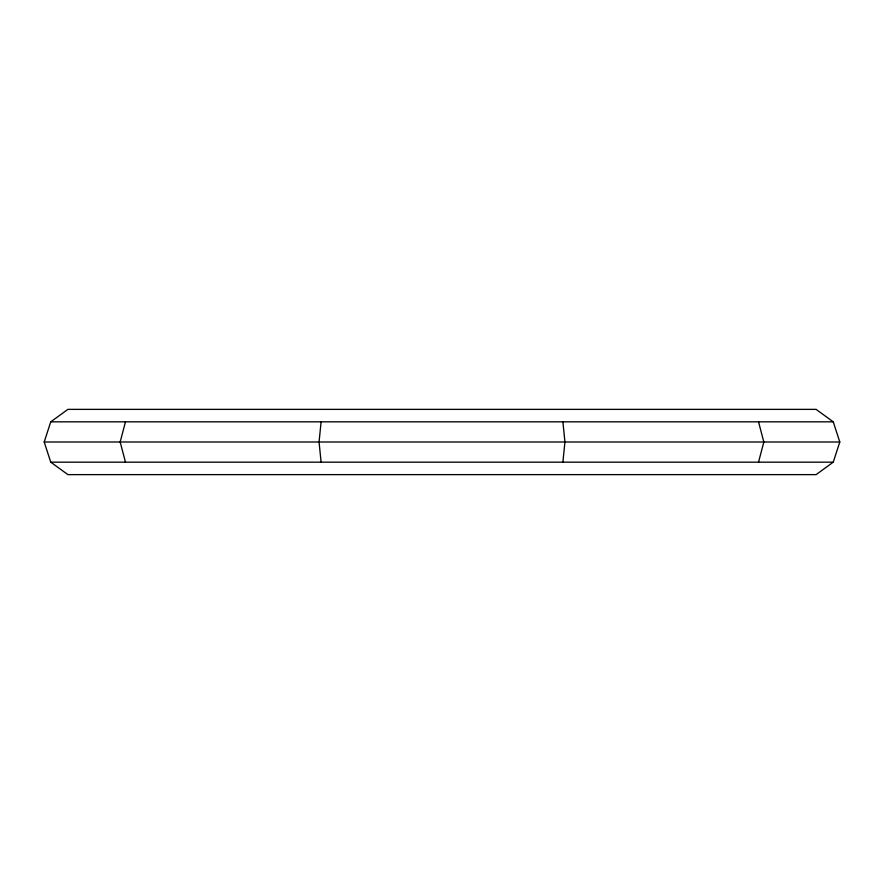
<?xml version="1.0" encoding="UTF-8"?>
<svg xmlns="http://www.w3.org/2000/svg" width="884" height="884" viewBox="0 0 884 884"><rect width="100%" height="100%" fill="white"/><g stroke="black" fill="none" stroke-linecap="round" stroke-linejoin="round"><path stroke-width="1.33" d="M321.102 421.834L319.069 442L321.102 462.166M562.898 462.166L564.931 442L562.898 421.834M125.473 421.834L120.169 442L125.473 462.166M758.527 462.166L763.831 442L758.527 421.834M44.2 442L50.753 421.834L67.902 409.369L816.098 409.369L833.247 421.834L839.8 442L833.247 462.166L816.098 474.631L67.902 474.631L50.753 462.166L44.2 442L839.8 442M50.753 421.834L833.247 421.834M50.753 462.166L833.247 462.166"/></g></svg>
